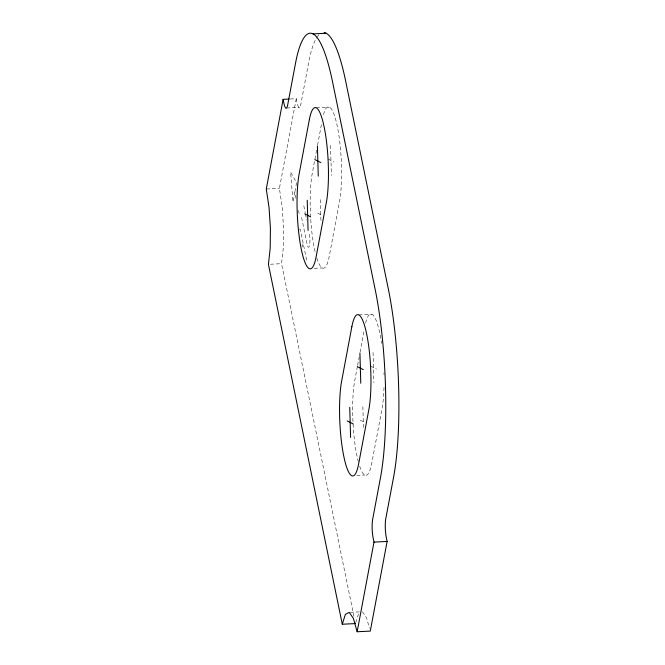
<?xml version="1.0" encoding="UTF-8"?>
<svg xmlns="http://www.w3.org/2000/svg" width="665" height="665" viewBox="0 0 665 665"><rect width="100%" height="100%" fill="white"/><g stroke="black" fill="none" stroke-linecap="round" stroke-linejoin="round"><path stroke-width="0.5" stroke-dasharray="3.33 2.49" d="M353.955 616.463L281.536 263.681L283.323 247.555L283.548 227.58L282.168 206.798L279.4 188.37L296.241 98.719L290.181 99.019M294.911 191.678L296.582 182.759L290.613 172.044L292.974 201.961L294.778 192.36L296.016 198.386M316.615 150.165L312.276 173.266A53.582 10.299 87.2 0 0 315.335 252.717M317.562 145.145L321.71 123.05M302.326 247.097L302.982 243.606M357.429 366.282L354.786 380.347A53.582 10.299 87.2 0 0 358.327 461.718M357.62 365.276L359.125 357.246M360.073 352.226L364.029 331.137M355.725 622.598L358.493 613.762M286.557 108.029L299.691 107.381M316.332 107.846L329.458 107.198M266.274 189.018L279.4 188.37M270.431 264.229L281.536 263.681M314.213 268.336L322.292 267.937M358.834 314.927L371.968 314.279M356.714 475.409L364.794 475.01M350.289 612.34L359.374 611.891M327.995 158.943L333.946 161.952M317.803 213.174L322.267 215.435M370.505 366.024L376.448 369.033M360.314 420.255L364.777 422.508M362.408 611.742L366.548 617.835L369.482 628.259M296.241 98.719L297.056 102.651A13.391 2.577 87.2 0 0 300.771 104.53L308.602 62.843A133.948 25.752 87.2 0 1 316.814 37.481M303.805 205.817L305.26 212.9M305.468 213.914L306.715 219.99M301.602 217.538L307.006 243.864A9.268 1.779 87.2 0 0 309.574 245.169A9.268 1.779 87.2 0 0 309.208 232.143M298.494 210.439L299.109 213.457M306.632 260.09L300.63 230.838A5.021 0.964 87.2 0 0 299.416 229.442M373.048 352.467L373.905 382.591M362.857 406.697L363.514 429.789M330.538 145.386L331.394 175.51M320.355 199.616L320.979 221.711M317.321 36.725A133.948 25.752 87.2 0 1 318.884 34.846M359.707 466.348A53.582 10.299 87.2 0 0 371.793 463.173L381.976 408.942A53.582 10.299 87.2 0 0 384.021 386.448M365.642 322.99A53.582 10.299 87.2 0 1 381.535 343.414M383.988 372.849A53.582 10.299 87.2 0 1 384.038 374.819M316.831 258.136A53.582 10.299 87.2 0 0 329.283 256.1L339.474 201.861A53.582 10.299 87.2 0 0 337.612 127.921A53.582 10.299 87.2 0 0 322.899 116.915"/><path stroke-width="1" d="M289.175 99.068L283.115 99.368L266.274 189.018L269.042 207.447L270.422 228.228L270.198 248.203L268.411 264.329L342.284 624.227L355.409 623.579M324.138 32.627A133.948 25.752 87.2 0 1 345.775 81.645L388.277 288.726A133.948 25.752 87.2 0 1 393.613 476.996L385.783 518.692A13.391 2.577 87.2 0 0 386.315 537.519L387.121 541.451L370.28 631.102L357.155 631.75L373.996 542.1L373.19 538.168A13.391 2.577 87.2 0 1 372.658 519.34L380.488 477.645A133.948 25.752 87.2 0 0 375.151 289.375L332.641 82.294A133.948 25.752 87.2 0 0 295.468 63.491L287.637 105.178A13.391 2.577 87.2 0 1 283.922 103.299L283.115 99.368M342.284 624.227L345.368 614.41L349.275 612.39L353.414 618.483L357.155 631.75M312.957 33.898L326.083 33.25M373.996 542.1L387.121 541.451M314.869 159.592L320.813 162.601M304.678 213.822L310.622 216.832M357.371 366.673L363.323 369.682M347.188 420.903L353.132 423.913M359.923 353.115L360.771 383.24M349.732 407.346L350.588 437.47M317.413 146.034L318.269 176.159M307.222 200.265L308.078 230.389M309.341 119.683L299.15 173.914A53.582 10.299 87.2 0 0 301.287 249.225A53.582 10.299 87.2 0 0 316.149 256.748L326.34 202.517A53.582 10.299 87.2 0 0 324.204 127.206A53.582 10.299 87.2 0 0 309.341 119.683M351.843 326.764L341.66 380.995A53.582 10.299 87.2 0 0 343.788 456.298A53.582 10.299 87.2 0 0 358.659 463.821L368.851 409.59A53.582 10.299 87.2 0 0 366.714 334.279A53.582 10.299 87.2 0 0 351.843 326.764"/></g></svg>
